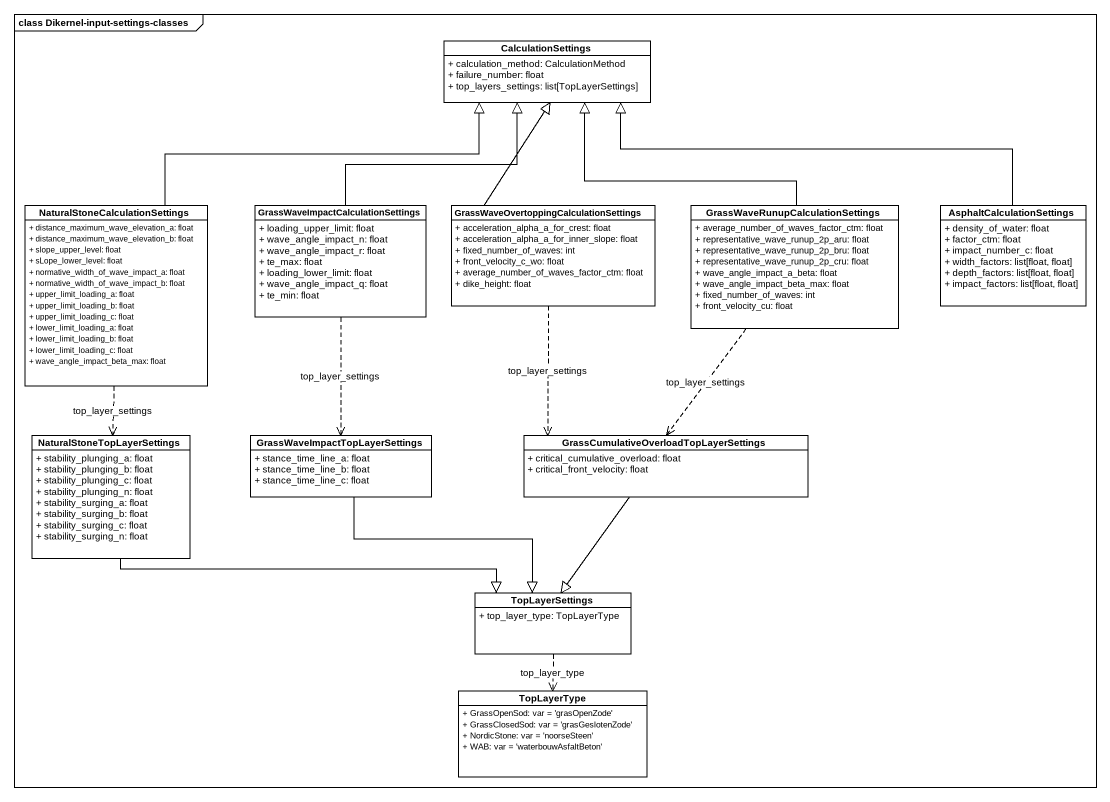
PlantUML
@startuml
mainframe class Dikernel-input-settings-classes
hide circle
hide empty members
skinparam classAttributeIconSize 0
class CalculationSettings {
  + calculation_method: CalculationMethod
  + failure_number: float
  + top_layers_settings: list[TopLayerSettings]
}
class "NaturalStoneCalculationSettings" as NaturalStoneCalculationSetti {
  + distance_maximum_wave_elevation_a: float
  + distance_maximum_wave_elevation_b: float
  + slope_upper_level: float
  + sLope_lower_level: float
  + normative_width_of_wave_impact_a: float
  + normative_width_of_wave_impact_b: float
  + upper_limit_loading_a: float
  + upper_limit_loading_b: float
  + upper_limit_loading_c: float
  + lower_limit_loading_a: float
  + lower_limit_loading_b: float
  + lower_limit_loading_c: float
  + wave_angle_impact_beta_max: float
}
class "GrassWaveImpactCalculationSettings" as GrassWaveImpactCalculationSe {
  + loading_upper_limit: float
  + wave_angle_impact_n: float
  + wave_angle_impact_r: float
  + te_max: float
  + loading_lower_limit: float
  + wave_angle_impact_q: float
  + te_min: float
}
class "GrassWaveOvertoppingCalculationSettings" as GrassWaveOvertoppingCalculat {
  + acceleration_alpha_a_for_crest: float
  + acceleration_alpha_a_for_inner_slope: float
  + fixed_number_of_waves: int
  + front_velocity_c_wo: float
  + average_number_of_waves_factor_ctm: float
  + dike_height: float
}
class "GrassWaveRunupCalculationSettings" as GrassWaveRunupCalculationSet {
  + average_number_of_waves_factor_ctm: float
  + representative_wave_runup_2p_aru: float
  + representative_wave_runup_2p_bru: float
  + representative_wave_runup_2p_cru: float
  + wave_angle_impact_a_beta: float
  + wave_angle_impact_beta_max: float
  + fixed_number_of_waves: int
  + front_velocity_cu: float
}
class AsphaltCalculationSettings {
  + density_of_water: float
  + factor_ctm: float
  + impact_number_c: float
  + width_factors: list[float, float]
  + depth_factors: list[float, float]
  + impact_factors: list[float, float]
}
class NaturalStoneTopLayerSettings {
  + stability_plunging_a: float
  + stability_plunging_b: float
  + stability_plunging_c: float
  + stability_plunging_n: float
  + stability_surging_a: float
  + stability_surging_b: float
  + stability_surging_c: float
  + stability_surging_n: float
}
class "GrassWaveImpactTopLayerSettings" as GrassWaveImpactTopLayerSetti {
  + stance_time_line_a: float
  + stance_time_line_b: float
  + stance_time_line_c: float
}
class "GrassCumulativeOverloadTopLayerSettings" as GrassCumulativeOverloadTopLa {
  + critical_cumulative_overload: float
  + critical_front_velocity: float
}
class TopLayerSettings {
  + top_layer_type: TopLayerType
}
class TopLayerType {
  + GrassOpenSod: var = 'grasOpenZode'
  + GrassClosedSod: var = 'grasGeslotenZode'
  + NordicStone: var = 'noorseSteen'
  + WAB: var = 'waterbouwAsfaltBeton'
}
NaturalStoneCalculationSetti -right-|> CalculationSettings
NaturalStoneCalculationSetti ..> NaturalStoneTopLayerSettings : top_layer_settings
GrassWaveImpactCalculationSe -up-|> CalculationSettings
GrassWaveImpactCalculationSe ..> GrassWaveImpactTopLayerSetti : top_layer_settings
GrassWaveOvertoppingCalculat -up-|> CalculationSettings
GrassWaveOvertoppingCalculat ..> GrassCumulativeOverloadTopLa : top_layer_settings
GrassWaveRunupCalculationSet -up-|> CalculationSettings
GrassWaveRunupCalculationSet ..> GrassCumulativeOverloadTopLa : top_layer_settings
AsphaltCalculationSettings -left-|> CalculationSettings
NaturalStoneTopLayerSettings -right-|> TopLayerSettings
GrassWaveImpactTopLayerSetti --|> TopLayerSettings
GrassCumulativeOverloadTopLa --|> TopLayerSettings
TopLayerSettings ..> TopLayerType : top_layer_type
@enduml
